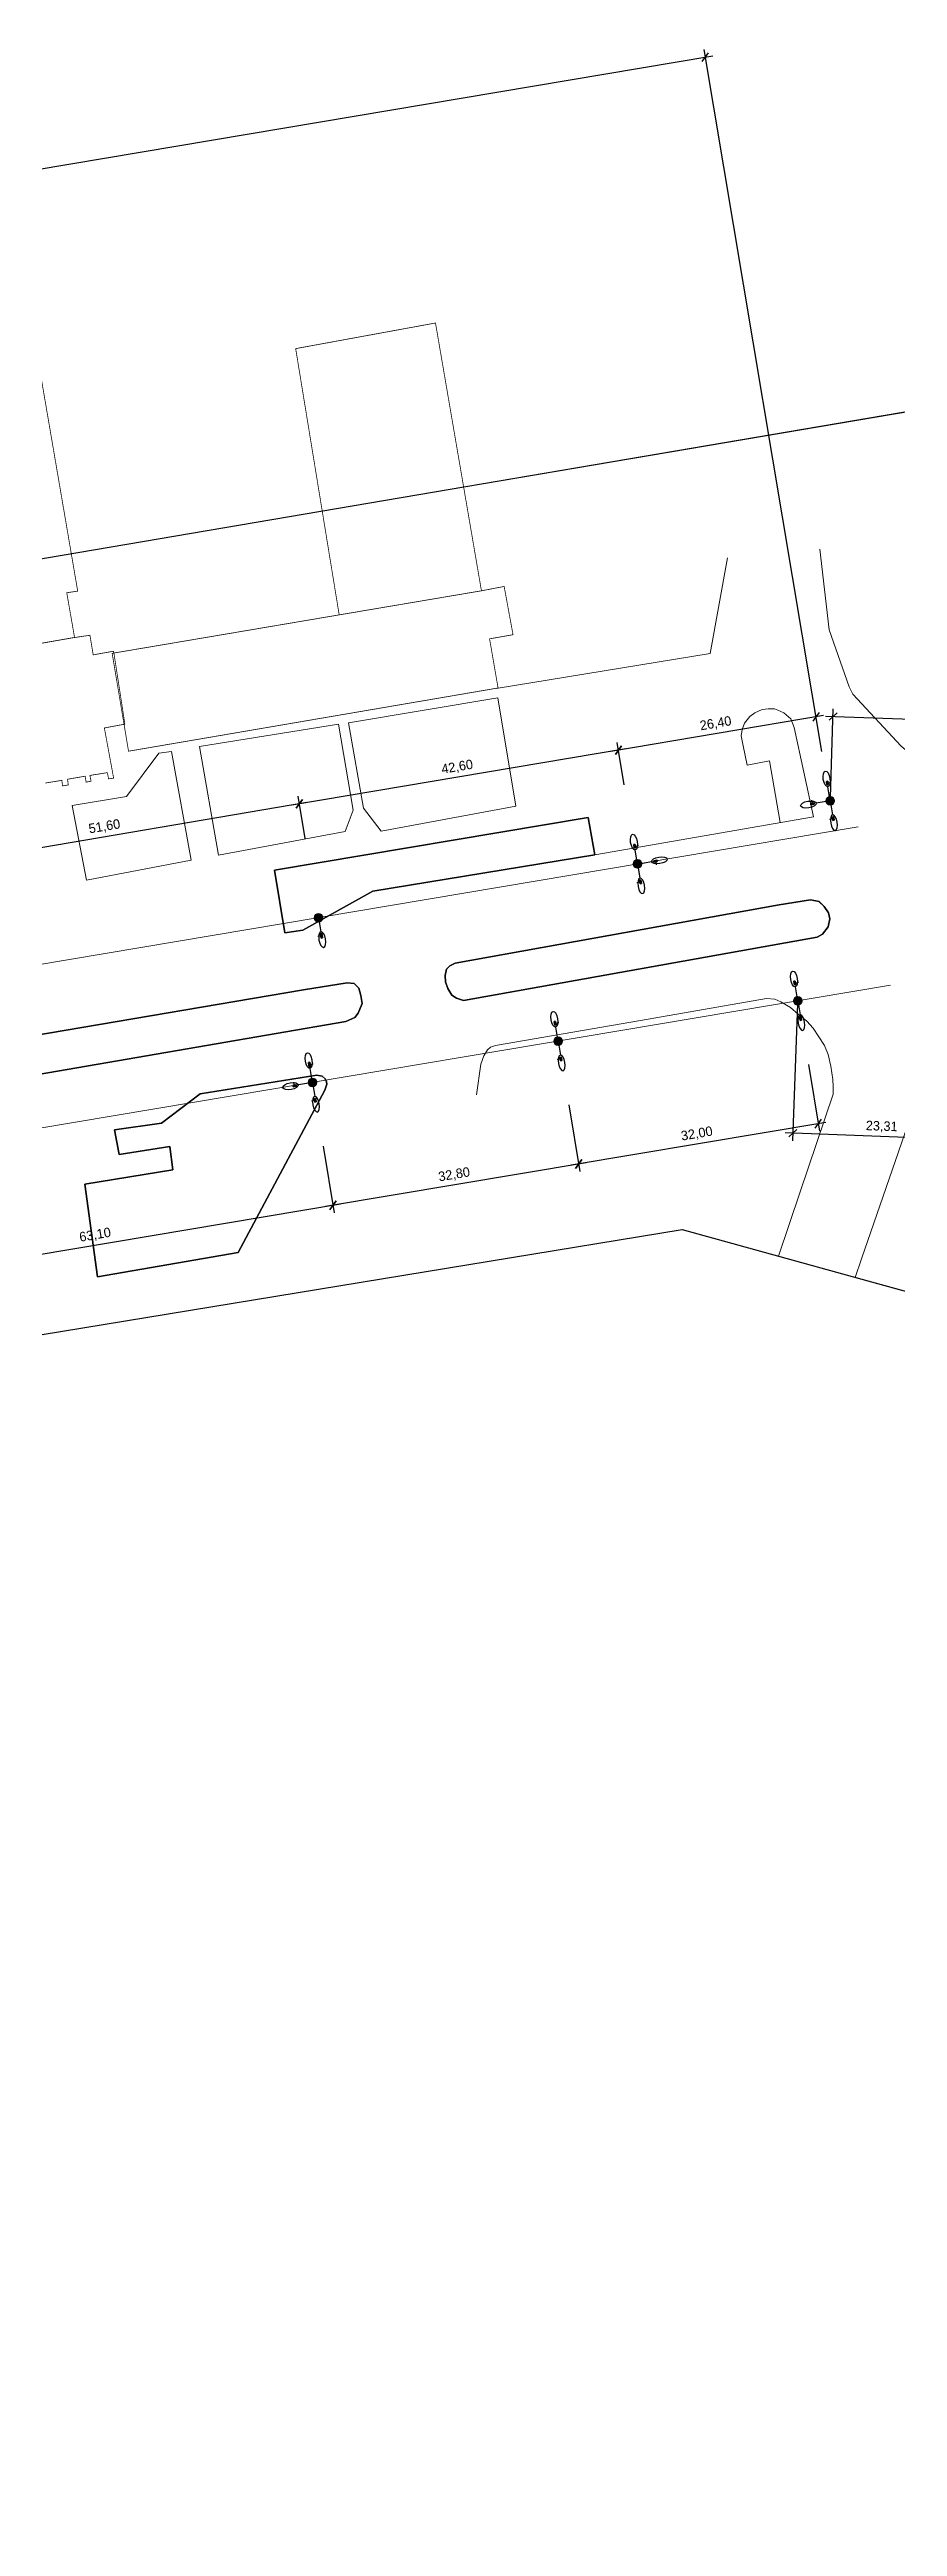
# Model space of a CAD drawing. Extents: x -105 to 2796, y -10 to 1087.
# Drawn here: x 2517.3 to 2628.9, y 228.3 to 554.2 of the extents above; entities that cross this region are included whole.
import ezdxf

# ---------------------------------------------------------------- set-up
doc = ezdxf.new("R2010")
doc.units = 0
doc.header["$MEASUREMENT"] = 0
for name, color, linetype in [('_МЕЖЕВОЙ_П-ЗУ_НОВЫЕ', 7, 'Continuous'), ('DLXLUM02', 1, 'Continuous'), ('DLXLUM03', 3, 'Continuous'), ('DLXLUM04', 5, 'Continuous'), ('DLXLUMEX', 2, 'Continuous'), ('DLXSCENE', 7, 'Continuous'), ('Размeh', 7, 'Continuous')]:
    doc.layers.add(name, color=color, linetype=linetype)
doc.layers.add('ОСВЕЩЕНИЕ', color=7, linetype='Continuous', lineweight=15)
doc.layers.add('ситуация', color=7, linetype='Continuous', lineweight=15)
doc.dimstyles.new('Благоуст', dxfattribs={"dimtxt": 1.25, "dimasz": 1, "dimexe": 1, "dimexo": 0.4085, "dimgap": 0.55, "dimtad": 1, "dimzin": 0, "dimtxsty": 'Standard', "dimblk": 'OBLIQUE', "dimcen": 0.6975, "dimdle": 1, "dimclrt": 256, "dimazin": 0, "dimtfac": 1, "dimtofl": 0, "dimtmove": 1, "dimatfit": 3, "dimldrblk": 'OBLIQUE', "dimfxl": 1, "dimtolj": 1, "dimtzin": 0, "dimarcsym": 0})

# ---------------------------------------------------------------- blocks, each defined once
blk = doc.blocks.new('*U165')
for p, q in [((0.04, 0.3), (-0.13, 0.27)), ((-0.13, 0.27), (0.04, 0.3)), ((-0.13, 0.27), (-0.04, -0.3)), ((-0.04, -0.3), (-0.13, 0.27)), ((-0.13, 0.27), (-0.13, 0.23)), ((-0.13, 0.23), (-0.13, 0.27)), ((0.04, 0.26), (-0.13, 0.23)), ((-0.13, 0.23), (0.04, 0.26)), ((-0.13, 0.23), (-0.03, -0.34)), ((-0.03, -0.34), (-0.13, 0.23)), ((0.13, -0.27), (0.04, 0.3)), ((0.04, 0.26), (0.04, 0.3)), ((0.04, 0.3), (0.13, -0.27)), ((0.04, 0.3), (0.04, 0.26)), ((0.14, -0.31), (0.04, 0.26)), ((0.04, 0.26), (0.14, -0.31)), ((-0.04, -0.3), (0.13, -0.27)), ((0.13, -0.27), (-0.04, -0.3)), ((-0.04, -0.3), (-0.03, -0.34)), ((-0.03, -0.34), (-0.04, -0.3)), ((-0.03, -0.34), (0.14, -0.31)), ((0.14, -0.31), (-0.03, -0.34)), ((0.13, -0.27), (0.14, -0.31)), ((0.14, -0.31), (0.13, -0.27))]:
    blk.add_line(p, q)
at = {"color": 1}
blk.add_line((0.01, -0.04), (-0.49, -0.12), dxfattribs=at)
at = {"layer": 'DLXLUMEX', "color": 7}
blk.add_text('3', height=0.1, dxfattribs=at).set_placement((0, 0))
blk = doc.blocks.new('*U166')
for p, q in [((0.03, 0.34), (-0.13, 0.31)), ((-0.13, 0.31), (0.03, 0.34)), ((-0.13, 0.27), (-0.13, 0.31)), ((-0.13, 0.31), (-0.05, -0.26)), ((-0.13, 0.31), (-0.13, 0.27)), ((-0.05, -0.26), (-0.13, 0.31)), ((0.04, 0.3), (-0.13, 0.27)), ((-0.13, 0.27), (0.04, 0.3)), ((-0.13, 0.27), (-0.04, -0.3)), ((-0.04, -0.3), (-0.13, 0.27)), ((0.04, 0.3), (0.03, 0.34)), ((0.03, 0.34), (0.04, 0.3)), ((0.12, -0.23), (0.03, 0.34)), ((0.03, 0.34), (0.12, -0.23)), ((0.13, -0.27), (0.04, 0.3)), ((0.04, 0.3), (0.13, -0.27)), ((-0.05, -0.26), (0.12, -0.23)), ((0.12, -0.23), (-0.05, -0.26)), ((-0.05, -0.26), (-0.04, -0.3)), ((-0.04, -0.3), (-0.05, -0.26)), ((-0.04, -0.3), (0.13, -0.27)), ((0.13, -0.27), (-0.04, -0.3)), ((0.13, -0.27), (0.12, -0.23)), ((0.12, -0.23), (0.13, -0.27))]:
    blk.add_line(p, q)
at = {"color": 1}
blk.add_line((-0.01, 0.04), (0.49, 0.12), dxfattribs=at)
at = {"layer": 'DLXLUMEX', "color": 7}
blk.add_text('2', height=0.1, dxfattribs=at).set_placement((0, 0))
blk = doc.blocks.new('*U168')
for p, q in [((0.05, 0.22), (-0.12, 0.19)), ((-0.12, 0.19), (0.05, 0.22)), ((-0.12, 0.19), (-0.05, -0.22)), ((-0.05, -0.22), (-0.12, 0.19)), ((-0.12, 0.19), (-0.11, 0.16)), ((-0.11, 0.16), (-0.12, 0.19)), ((0.05, 0.19), (-0.11, 0.16)), ((-0.11, 0.16), (0.05, 0.19)), ((-0.11, 0.16), (-0.04, -0.25)), ((-0.04, -0.25), (-0.11, 0.16)), ((0.12, -0.19), (0.05, 0.22)), ((0.05, 0.19), (0.05, 0.22)), ((0.05, 0.22), (0.12, -0.19)), ((0.05, 0.22), (0.05, 0.19)), ((0.12, -0.22), (0.05, 0.19)), ((0.05, 0.19), (0.12, -0.22)), ((-0.05, -0.22), (0.12, -0.19)), ((0.12, -0.19), (-0.05, -0.22)), ((-0.05, -0.22), (-0.04, -0.25)), ((-0.04, -0.25), (-0.05, -0.22)), ((-0.04, -0.25), (0.12, -0.22)), ((0.12, -0.22), (-0.04, -0.25)), ((0.12, -0.19), (0.12, -0.22)), ((0.12, -0.22), (0.12, -0.19))]:
    blk.add_line(p, q)
at = {"color": 1}
blk.add_line((0, -0.03), (-0.49, -0.11), dxfattribs=at)
at = {"layer": 'DLXLUMEX', "color": 7}
blk.add_text('4', height=0.1, dxfattribs=at).set_placement((0, 0))
blk = doc.blocks.new('*U169')
for p, q in [((0.15, 0.11), (-0.26, 0.04)), ((-0.26, 0.04), (0.15, 0.11)), ((-0.22, 0.05), (-0.26, 0.04)), ((-0.26, 0.04), (-0.22, 0.05)), ((-0.26, 0.04), (-0.22, -0.13)), ((-0.22, -0.13), (-0.26, 0.04)), ((0.19, 0.12), (-0.22, 0.05)), ((-0.22, 0.05), (0.19, 0.12)), ((-0.22, 0.05), (-0.19, -0.12)), ((-0.19, -0.12), (-0.22, 0.05)), ((0.19, 0.12), (0.15, 0.11)), ((0.15, 0.11), (0.19, 0.12)), ((0.18, -0.05), (0.15, 0.11)), ((0.15, 0.11), (0.18, -0.05)), ((0.22, -0.05), (0.19, 0.12)), ((0.19, 0.12), (0.22, -0.05)), ((-0.22, -0.13), (0.18, -0.05)), ((0.18, -0.05), (-0.22, -0.13)), ((-0.19, -0.12), (-0.22, -0.13)), ((-0.22, -0.13), (-0.19, -0.12)), ((-0.19, -0.12), (0.22, -0.05)), ((0.22, -0.05), (-0.19, -0.12)), ((0.18, -0.05), (0.22, -0.05)), ((0.22, -0.05), (0.18, -0.05))]:
    blk.add_line(p, q)
at = {"color": 1}
blk.add_line((-0.04, -0.01), (-0.13, 0.48), dxfattribs=at)
at = {"layer": 'DLXLUMEX', "color": 7}
blk.add_text('4', height=0.1, dxfattribs=at).set_placement((0, 0))
blk = doc.blocks.new('*U170')
for p, q in [((0.05, 0.25), (-0.12, 0.23)), ((-0.12, 0.23), (0.05, 0.25)), ((-0.12, 0.23), (-0.06, -0.18)), ((-0.12, 0.19), (-0.12, 0.23)), ((-0.12, 0.23), (-0.12, 0.19)), ((-0.06, -0.18), (-0.12, 0.23)), ((0.05, 0.22), (-0.12, 0.19)), ((-0.12, 0.19), (0.05, 0.22)), ((-0.12, 0.19), (-0.05, -0.22)), ((-0.05, -0.22), (-0.12, 0.19)), ((0.05, 0.22), (0.05, 0.25)), ((0.05, 0.25), (0.05, 0.22)), ((0.11, -0.15), (0.05, 0.25)), ((0.05, 0.25), (0.11, -0.15)), ((0.12, -0.19), (0.05, 0.22)), ((0.05, 0.22), (0.12, -0.19)), ((-0.06, -0.18), (0.11, -0.15)), ((0.11, -0.15), (-0.06, -0.18)), ((-0.06, -0.18), (-0.05, -0.22)), ((-0.05, -0.22), (-0.06, -0.18)), ((-0.05, -0.22), (0.12, -0.19)), ((0.12, -0.19), (-0.05, -0.22)), ((0.12, -0.19), (0.11, -0.15)), ((0.11, -0.15), (0.12, -0.19))]:
    blk.add_line(p, q)
at = {"color": 1}
blk.add_line((-0.01, 0.04), (0.49, 0.12), dxfattribs=at)
at = {"layer": 'DLXLUMEX', "color": 7}
blk.add_text('4', height=0.1, dxfattribs=at).set_placement((0, 0))
blk = doc.blocks.new('*U171')
for p, q in [((0.05, 0.22), (-0.12, 0.19)), ((-0.12, 0.19), (0.05, 0.22)), ((-0.12, 0.19), (-0.05, -0.22)), ((-0.05, -0.22), (-0.12, 0.19)), ((-0.12, 0.19), (-0.11, 0.16)), ((-0.11, 0.16), (-0.12, 0.19)), ((0.05, 0.19), (-0.11, 0.16)), ((-0.11, 0.16), (0.05, 0.19)), ((-0.11, 0.16), (-0.04, -0.25)), ((-0.04, -0.25), (-0.11, 0.16)), ((0.12, -0.19), (0.05, 0.22)), ((0.05, 0.19), (0.05, 0.22)), ((0.05, 0.22), (0.12, -0.19)), ((0.05, 0.22), (0.05, 0.19)), ((0.12, -0.22), (0.05, 0.19)), ((0.05, 0.19), (0.12, -0.22)), ((-0.05, -0.22), (0.12, -0.19)), ((0.12, -0.19), (-0.05, -0.22)), ((-0.05, -0.22), (-0.04, -0.25)), ((-0.04, -0.25), (-0.05, -0.22)), ((-0.04, -0.25), (0.12, -0.22)), ((0.12, -0.22), (-0.04, -0.25)), ((0.12, -0.19), (0.12, -0.22)), ((0.12, -0.22), (0.12, -0.19))]:
    blk.add_line(p, q)
at = {"color": 1}
blk.add_line((0, -0.03), (-0.49, -0.11), dxfattribs=at)
at = {"layer": 'DLXLUMEX', "color": 7}
blk.add_text('4', height=0.1, dxfattribs=at).set_placement((0, 0))
blk = doc.blocks.new('*U172')
for p, q in [((0.05, 0.25), (-0.12, 0.22)), ((-0.12, 0.22), (0.05, 0.25)), ((0.05, 0.22), (-0.12, 0.19)), ((-0.12, 0.19), (-0.12, 0.22)), ((-0.12, 0.22), (-0.06, -0.19)), ((-0.12, 0.22), (-0.12, 0.19)), ((-0.12, 0.19), (0.05, 0.22)), ((-0.06, -0.19), (-0.12, 0.22)), ((-0.12, 0.19), (-0.05, -0.22)), ((-0.05, -0.22), (-0.12, 0.19)), ((0.05, 0.22), (0.05, 0.25)), ((0.11, -0.16), (0.05, 0.25)), ((0.05, 0.25), (0.05, 0.22)), ((0.05, 0.25), (0.11, -0.16)), ((0.12, -0.19), (0.05, 0.22)), ((0.05, 0.22), (0.12, -0.19)), ((-0.06, -0.19), (0.11, -0.16)), ((0.11, -0.16), (-0.06, -0.19)), ((-0.06, -0.19), (-0.05, -0.22)), ((-0.05, -0.22), (-0.06, -0.19)), ((-0.05, -0.22), (0.12, -0.19)), ((0.12, -0.19), (-0.05, -0.22)), ((0.12, -0.19), (0.11, -0.16)), ((0.11, -0.16), (0.12, -0.19))]:
    blk.add_line(p, q)
at = {"color": 1}
blk.add_line((0, 0.03), (0.49, 0.11), dxfattribs=at)
at = {"layer": 'DLXLUMEX', "color": 7}
blk.add_text('4', height=0.1, dxfattribs=at).set_placement((0, 0))
blk = doc.blocks.new('*U173')
for p, q in [((0.05, 0.22), (-0.12, 0.19)), ((-0.12, 0.19), (0.05, 0.22)), ((-0.12, 0.19), (-0.05, -0.22)), ((-0.05, -0.22), (-0.12, 0.19)), ((-0.12, 0.19), (-0.11, 0.15)), ((-0.11, 0.15), (-0.12, 0.19)), ((0.06, 0.18), (-0.11, 0.15)), ((-0.11, 0.15), (0.06, 0.18)), ((-0.11, 0.15), (-0.04, -0.25)), ((-0.04, -0.25), (-0.11, 0.15)), ((0.12, -0.19), (0.05, 0.22)), ((0.06, 0.18), (0.05, 0.22)), ((0.05, 0.22), (0.12, -0.19)), ((0.05, 0.22), (0.06, 0.18)), ((0.12, -0.23), (0.06, 0.18)), ((0.06, 0.18), (0.12, -0.23)), ((-0.05, -0.22), (0.12, -0.19)), ((0.12, -0.19), (-0.05, -0.22)), ((-0.05, -0.22), (-0.04, -0.25)), ((-0.04, -0.25), (-0.05, -0.22)), ((-0.04, -0.25), (0.12, -0.23)), ((0.12, -0.23), (-0.04, -0.25)), ((0.12, -0.19), (0.12, -0.23)), ((0.12, -0.23), (0.12, -0.19))]:
    blk.add_line(p, q)
at = {"color": 1}
blk.add_line((0.01, -0.04), (-0.49, -0.12), dxfattribs=at)
at = {"layer": 'DLXLUMEX', "color": 7}
blk.add_text('4', height=0.1, dxfattribs=at).set_placement((0, 0))
blk = doc.blocks.new('*U174')
for p, q in [((0.19, 0.12), (-0.22, 0.05)), ((-0.22, 0.05), (0.19, 0.12)), ((-0.18, 0.06), (-0.22, 0.05)), ((-0.22, 0.05), (-0.18, 0.06)), ((-0.22, 0.05), (-0.19, -0.12)), ((-0.19, -0.12), (-0.22, 0.05)), ((0.23, 0.12), (-0.18, 0.06)), ((-0.18, 0.06), (0.23, 0.12)), ((-0.18, 0.06), (-0.15, -0.11)), ((-0.15, -0.11), (-0.18, 0.06)), ((0.22, -0.05), (0.19, 0.12)), ((0.19, 0.12), (0.23, 0.12)), ((0.23, 0.12), (0.19, 0.12)), ((0.19, 0.12), (0.22, -0.05)), ((0.25, -0.05), (0.23, 0.12)), ((0.23, 0.12), (0.25, -0.05)), ((-0.19, -0.12), (0.22, -0.05)), ((0.22, -0.05), (-0.19, -0.12)), ((-0.19, -0.12), (-0.15, -0.11)), ((-0.15, -0.11), (-0.19, -0.12)), ((-0.15, -0.11), (0.25, -0.05)), ((0.25, -0.05), (-0.15, -0.11)), ((0.22, -0.05), (0.25, -0.05)), ((0.25, -0.05), (0.22, -0.05))]:
    blk.add_line(p, q)
at = {"color": 1}
blk.add_line((0.04, 0.01), (0.12, -0.49), dxfattribs=at)
at = {"layer": 'DLXLUMEX', "color": 7}
blk.add_text('4', height=0.1, dxfattribs=at).set_placement((0, 0))
blk = doc.blocks.new('*U175')
for p, q in [((0.05, 0.25), (-0.12, 0.22)), ((-0.12, 0.22), (0.05, 0.25)), ((0.05, 0.22), (-0.12, 0.19)), ((-0.12, 0.22), (-0.06, -0.19)), ((-0.12, 0.19), (-0.12, 0.22)), ((-0.12, 0.22), (-0.12, 0.19)), ((-0.12, 0.19), (0.05, 0.22)), ((-0.06, -0.19), (-0.12, 0.22)), ((-0.12, 0.19), (-0.05, -0.22)), ((-0.05, -0.22), (-0.12, 0.19)), ((0.05, 0.22), (0.05, 0.25)), ((0.05, 0.25), (0.05, 0.22)), ((0.11, -0.16), (0.05, 0.25)), ((0.05, 0.25), (0.11, -0.16)), ((0.12, -0.19), (0.05, 0.22)), ((0.05, 0.22), (0.12, -0.19)), ((-0.06, -0.19), (0.11, -0.16)), ((0.11, -0.16), (-0.06, -0.19)), ((-0.06, -0.19), (-0.05, -0.22)), ((-0.05, -0.22), (-0.06, -0.19)), ((-0.05, -0.22), (0.12, -0.19)), ((0.12, -0.19), (-0.05, -0.22)), ((0.12, -0.19), (0.11, -0.16)), ((0.11, -0.16), (0.12, -0.19))]:
    blk.add_line(p, q)
at = {"color": 1}
blk.add_line((0, 0.03), (0.49, 0.11), dxfattribs=at)
at = {"layer": 'DLXLUMEX', "color": 7}
blk.add_text('4', height=0.1, dxfattribs=at).set_placement((0, 0))
blk = doc.blocks.new('*U176')
for p, q in [((0.05, 0.22), (-0.12, 0.19)), ((-0.12, 0.19), (0.05, 0.22)), ((-0.12, 0.19), (-0.05, -0.22)), ((-0.05, -0.22), (-0.12, 0.19)), ((-0.12, 0.19), (-0.11, 0.15)), ((-0.11, 0.15), (-0.12, 0.19)), ((0.06, 0.18), (-0.11, 0.15)), ((-0.11, 0.15), (0.06, 0.18)), ((-0.11, 0.15), (-0.04, -0.25)), ((-0.04, -0.25), (-0.11, 0.15)), ((0.12, -0.19), (0.05, 0.22)), ((0.06, 0.18), (0.05, 0.22)), ((0.05, 0.22), (0.12, -0.19)), ((0.05, 0.22), (0.06, 0.18)), ((0.12, -0.23), (0.06, 0.18)), ((0.06, 0.18), (0.12, -0.23)), ((-0.05, -0.22), (0.12, -0.19)), ((0.12, -0.19), (-0.05, -0.22)), ((-0.05, -0.22), (-0.04, -0.25)), ((-0.04, -0.25), (-0.05, -0.22)), ((-0.04, -0.25), (0.12, -0.23)), ((0.12, -0.23), (-0.04, -0.25)), ((0.12, -0.19), (0.12, -0.23)), ((0.12, -0.23), (0.12, -0.19))]:
    blk.add_line(p, q)
at = {"color": 1}
blk.add_line((0.01, -0.04), (-0.49, -0.12), dxfattribs=at)
at = {"layer": 'DLXLUMEX', "color": 7}
blk.add_text('4', height=0.1, dxfattribs=at).set_placement((0, 0))
blk = doc.blocks.new('*U177')
for p, q in [((0.15, 0.11), (-0.25, 0.04)), ((-0.25, 0.04), (0.15, 0.11)), ((-0.22, 0.05), (-0.25, 0.04)), ((-0.25, 0.04), (-0.22, 0.05)), ((-0.25, 0.04), (-0.23, -0.13)), ((-0.23, -0.13), (-0.25, 0.04)), ((0.19, 0.12), (-0.22, 0.05)), ((-0.22, 0.05), (0.19, 0.12)), ((-0.22, 0.05), (-0.19, -0.12)), ((-0.19, -0.12), (-0.22, 0.05)), ((0.19, 0.12), (0.15, 0.11)), ((0.15, 0.11), (0.19, 0.12)), ((0.18, -0.06), (0.15, 0.11)), ((0.15, 0.11), (0.18, -0.06)), ((0.22, -0.05), (0.19, 0.12)), ((0.19, 0.12), (0.22, -0.05)), ((-0.23, -0.13), (0.18, -0.06)), ((0.18, -0.06), (-0.23, -0.13)), ((-0.19, -0.12), (-0.23, -0.13)), ((-0.23, -0.13), (-0.19, -0.12)), ((-0.19, -0.12), (0.22, -0.05)), ((0.22, -0.05), (-0.19, -0.12)), ((0.18, -0.06), (0.22, -0.05)), ((0.22, -0.05), (0.18, -0.06))]:
    blk.add_line(p, q)
at = {"color": 1}
blk.add_line((-0.04, -0.01), (-0.12, 0.49), dxfattribs=at)
at = {"layer": 'DLXLUMEX', "color": 7}
blk.add_text('4', height=0.1, dxfattribs=at).set_placement((0, 0))
blk = doc.blocks.new('*U181')
for p, q in [((0.05, 0.25), (-0.12, 0.23)), ((-0.12, 0.23), (0.05, 0.25)), ((-0.12, 0.23), (-0.06, -0.18)), ((-0.12, 0.19), (-0.12, 0.23)), ((-0.12, 0.23), (-0.12, 0.19)), ((-0.06, -0.18), (-0.12, 0.23)), ((0.05, 0.22), (-0.12, 0.19)), ((-0.12, 0.19), (0.05, 0.22)), ((-0.12, 0.19), (-0.05, -0.22)), ((-0.05, -0.22), (-0.12, 0.19)), ((0.05, 0.22), (0.05, 0.25)), ((0.05, 0.25), (0.05, 0.22)), ((0.11, -0.15), (0.05, 0.25)), ((0.05, 0.25), (0.11, -0.15)), ((0.12, -0.19), (0.05, 0.22)), ((0.05, 0.22), (0.12, -0.19)), ((-0.06, -0.18), (0.11, -0.15)), ((0.11, -0.15), (-0.06, -0.18)), ((-0.06, -0.18), (-0.05, -0.22)), ((-0.05, -0.22), (-0.06, -0.18)), ((-0.05, -0.22), (0.12, -0.19)), ((0.12, -0.19), (-0.05, -0.22)), ((0.12, -0.19), (0.11, -0.15)), ((0.11, -0.15), (0.12, -0.19))]:
    blk.add_line(p, q)
at = {"color": 1}
blk.add_line((-0.01, 0.04), (0.49, 0.12), dxfattribs=at)
at = {"layer": 'DLXLUMEX', "color": 7}
blk.add_text('4', height=0.1, dxfattribs=at).set_placement((0, 0))
blk = doc.blocks.new('*U182')
for p, q in [((0.05, 0.22), (-0.12, 0.19)), ((-0.12, 0.19), (0.05, 0.22)), ((-0.12, 0.19), (-0.05, -0.22)), ((-0.05, -0.22), (-0.12, 0.19)), ((-0.12, 0.19), (-0.11, 0.16)), ((-0.11, 0.16), (-0.12, 0.19)), ((0.05, 0.19), (-0.11, 0.16)), ((-0.11, 0.16), (0.05, 0.19)), ((-0.11, 0.16), (-0.04, -0.25)), ((-0.04, -0.25), (-0.11, 0.16)), ((0.12, -0.19), (0.05, 0.22)), ((0.05, 0.19), (0.05, 0.22)), ((0.05, 0.22), (0.12, -0.19)), ((0.05, 0.22), (0.05, 0.19)), ((0.12, -0.22), (0.05, 0.19)), ((0.05, 0.19), (0.12, -0.22)), ((-0.05, -0.22), (0.12, -0.19)), ((0.12, -0.19), (-0.05, -0.22)), ((-0.05, -0.22), (-0.04, -0.25)), ((-0.04, -0.25), (-0.05, -0.22)), ((-0.04, -0.25), (0.12, -0.22)), ((0.12, -0.22), (-0.04, -0.25)), ((0.12, -0.19), (0.12, -0.22)), ((0.12, -0.22), (0.12, -0.19))]:
    blk.add_line(p, q)
at = {"color": 1}
blk.add_line((0, -0.03), (-0.49, -0.11), dxfattribs=at)
at = {"layer": 'DLXLUMEX', "color": 7}
blk.add_text('4', height=0.1, dxfattribs=at).set_placement((0, 0))
blk = doc.blocks.new('*U206')
for p, q in [((2638.31, 507.94), (1021.03, 233.4)), ((2546.9, 446.27), (2588.2, 453.18)), ((2588.2, 453.18), (2546.9, 446.27)), ((2588.2, 453.18), (2589.06, 448.29)), ((2589.06, 448.29), (2588.2, 453.18)), ((2589.06, 448.29), (2559.87, 443.49)), ((2559.87, 443.49), (2589.06, 448.29)), ((2548.28, 438), (2546.9, 446.27)), ((2546.9, 446.27), (2548.28, 438)), ((2559.87, 443.49), (2550.65, 438.37)), ((2550.65, 438.37), (2559.87, 443.49)), ((2570.7, 434.01), (2613.33, 441.69)), ((2613.33, 441.69), (2570.7, 434.01)), ((2613.33, 441.69), (2617.48, 442.37)), ((2617.48, 442.37), (2613.33, 441.69)), ((2617.48, 442.37), (2618.6, 442.11)), ((2618.6, 442.11), (2617.48, 442.37)), ((2618.6, 442.11), (2619.28, 441.46)), ((2619.28, 441.46), (2618.6, 442.11)), ((2619.28, 441.46), (2619.84, 440.62)), ((2619.84, 440.62), (2619.28, 441.46)), ((2619.84, 440.62), (2620.01, 439.84)), ((2620.01, 439.84), (2619.84, 440.62)), ((2550.65, 438.37), (2548.28, 438)), ((2548.28, 438), (2550.65, 438.37)), ((2618.34, 437.43), (2571.77, 429.1)), ((2571.77, 429.1), (2618.34, 437.43)), ((2619.05, 437.84), (2618.34, 437.43)), ((2618.34, 437.43), (2619.05, 437.84)), ((2619.79, 438.79), (2619.05, 437.84)), ((2619.05, 437.84), (2619.79, 438.79)), ((2620.01, 439.84), (2619.79, 438.79)), ((2619.79, 438.79), (2620.01, 439.84)), ((2569.55, 433.23), (2569.99, 433.68)), ((2569.99, 433.68), (2569.55, 433.23)), ((2569.99, 433.68), (2570.7, 434.01)), ((2570.7, 434.01), (2569.99, 433.68)), ((2468.09, 416.47), (2550.72, 430.5)), ((2550.72, 430.5), (2468.09, 416.47)), ((2550.72, 430.5), (2556.45, 431.43)), ((2556.45, 431.43), (2550.72, 430.5)), ((2556.45, 431.43), (2557.38, 431.36)), ((2557.38, 431.36), (2556.45, 431.43)), ((2557.38, 431.36), (2558.02, 430.72)), ((2558.02, 430.72), (2557.38, 431.36)), ((2558.02, 430.72), (2558.29, 429.75)), ((2558.29, 429.75), (2558.02, 430.72)), ((2569.36, 432.41), (2569.55, 433.23)), ((2569.55, 433.23), (2569.36, 432.41)), ((2569.4, 431.56), (2569.36, 432.41)), ((2569.36, 432.41), (2569.4, 431.56)), ((2569.73, 430.7), (2569.4, 431.56)), ((2569.4, 431.56), (2569.73, 430.7)), ((2570.27, 429.81), (2569.73, 430.7)), ((2569.73, 430.7), (2570.27, 429.81)), ((2557.93, 427.44), (2557.47, 426.86)), ((2557.47, 426.86), (2557.93, 427.44)), ((2558.43, 428.72), (2557.93, 427.44)), ((2557.93, 427.44), (2558.43, 428.72)), ((2558.29, 429.75), (2558.43, 428.72)), ((2558.43, 428.72), (2558.29, 429.75)), ((2570.88, 429.43), (2570.27, 429.81)), ((2570.27, 429.81), (2570.88, 429.43)), ((2571.77, 429.1), (2570.88, 429.43)), ((2570.88, 429.43), (2571.77, 429.1)), ((2556.3, 426.32), (2468.41, 411.21)), ((2468.41, 411.21), (2556.3, 426.32)), ((2557.47, 426.86), (2556.3, 426.32)), ((2556.3, 426.32), (2557.47, 426.86)), ((2537.11, 416.82), (2552.47, 419.28)), ((2552.47, 419.28), (2537.11, 416.82)), ((2553.51, 417.32), (2542.11, 395.94)), ((2542.11, 395.94), (2553.51, 417.32)), ((2552.47, 419.28), (2553.18, 419.13)), ((2553.18, 419.13), (2552.47, 419.28)), ((2553.18, 419.13), (2553.57, 418.8)), ((2553.57, 418.8), (2553.18, 419.13)), ((2553.78, 418.08), (2553.51, 417.32)), ((2553.51, 417.32), (2553.78, 418.08)), ((2553.57, 418.8), (2553.73, 418.42)), ((2553.73, 418.42), (2553.57, 418.8)), ((2553.73, 418.42), (2553.78, 418.08)), ((2553.78, 418.08), (2553.73, 418.42)), ((2532.04, 412.97), (2537.11, 416.82)), ((2537.11, 416.82), (2532.04, 412.97)), ((2525.84, 412.08), (2532.04, 412.97)), ((2532.04, 412.97), (2525.84, 412.08)), ((2526.44, 408.83), (2525.84, 412.08)), ((2525.84, 412.08), (2526.44, 408.83)), ((2533.1, 409.87), (2526.44, 408.83)), ((2526.44, 408.83), (2533.1, 409.87)), ((2533.53, 406.84), (2533.1, 409.87)), ((2533.1, 409.87), (2533.53, 406.84)), ((2521.95, 404.93), (2533.53, 406.84)), ((2533.53, 406.84), (2521.95, 404.93)), ((2523.59, 392.72), (2521.95, 404.93)), ((2521.95, 404.93), (2523.59, 392.72)), ((1019.19, 139.56), (2600.58, 398.96)), ((2600.58, 398.96), (2776.54, 350.37)), ((2542.11, 395.94), (2523.59, 392.72)), ((2523.59, 392.72), (2542.11, 395.94))]:
    blk.add_line(p, q)
blk = doc.blocks.new('_Oblique')
at = {"layer": 'Размeh', "color": 0, "lineweight": -2}
blk.add_line((-0.5, -0.5), (0.5, 0.5), dxfattribs=at)
blk = doc.blocks.new('*D546')
at = {"layer": 'Defpoints', "color": 0, "ltscale": 100, "transparency": 16777216}
for p in [(2603.63, 553.26), (2619.06, 461.46), (2226.86, 395.54)]:
    blk.add_point(p, dxfattribs=at)
at = {"layer": 'ситуация', "color": 0, "lineweight": -2, "ltscale": 100, "transparency": 16777216}
for p, q in [((2618.99, 461.86), (2603.46, 554.25)), ((2210.44, 487.17), (2604.62, 553.43)), ((2226.79, 395.94), (2211.27, 488.32))]:
    blk.add_line(p, q, dxfattribs=at)
for p, rotation in [((2603.63, 553.26), 9.541582262994279), ((2211.43, 487.34), 189.5415822629943)]:
    blk.add_blockref('_Oblique', p, dxfattribs=dict(at, rotation=rotation))
at = {"layer": 'ситуация', "ltscale": 100, "transparency": 16777216, "insert": (2407.32, 521.56), "char_height": 1.25, "attachment_point": 5, "rotation": 9.5416}
blk.add_mtext('\\A1;397,70', dxfattribs=at)
blk = doc.blocks.new('*D548')
at = {"layer": 'Defpoints', "color": 0, "ltscale": 100, "transparency": 16777216}
for p in [(2551.01, 450.02), (2499.3, 446.36), (2500.14, 441.4)]:
    blk.add_point(p, dxfattribs=at)
at = {"layer": 'ситуация', "color": 0, "lineweight": -2, "ltscale": 100, "transparency": 16777216}
for p, q in [((2551.16, 455.16), (2498.31, 446.19)), ((2550.95, 450.43), (2550.01, 455.97)), ((2500.07, 441.8), (2499.13, 447.35))]:
    blk.add_line(p, q, dxfattribs=at)
for p, rotation in [((2550.17, 454.99), 9.624912008517246), ((2499.3, 446.36), 189.6249120085172)]:
    blk.add_blockref('_Oblique', p, dxfattribs=dict(at, rotation=rotation))
at = {"layer": 'ситуация', "ltscale": 100, "transparency": 16777216, "insert": (2524.52, 451.94), "char_height": 1.25, "attachment_point": 5, "rotation": 9.6249}
blk.add_mtext('\\A1;51,60', dxfattribs=at)
blk = doc.blocks.new('*D549')
at = {"layer": 'Defpoints', "color": 0, "ltscale": 100, "transparency": 16777216}
for p in [(2593.02, 457.09), (2550.18, 454.99), (2551.01, 450.02)]:
    blk.add_point(p, dxfattribs=at)
at = {"layer": 'ситуация', "color": 0, "lineweight": -2, "ltscale": 100, "transparency": 16777216}
for p, q in [((2592.96, 457.49), (2592.02, 463.04)), ((2593.18, 462.22), (2549.19, 454.82)), ((2550.95, 450.43), (2550.01, 455.98))]:
    blk.add_line(p, q, dxfattribs=at)
for p, rotation in [((2592.19, 462.05), 9.541582262991817), ((2550.18, 454.99), 189.5415822629918)]:
    blk.add_blockref('_Oblique', p, dxfattribs=dict(at, rotation=rotation))
at = {"layer": 'ситуация', "ltscale": 100, "transparency": 16777216, "insert": (2570.97, 459.78), "char_height": 1.25, "attachment_point": 5, "rotation": 9.5416}
blk.add_mtext('\\A1;42,60', dxfattribs=at)
blk = doc.blocks.new('*D550')
at = {"layer": 'Defpoints', "color": 0, "ltscale": 100, "transparency": 16777216}
for p in [(2592.19, 462.05), (2619.06, 461.46), (2593.02, 457.09)]:
    blk.add_point(p, dxfattribs=at)
at = {"layer": 'ситуация', "color": 0, "lineweight": -2, "ltscale": 100, "transparency": 16777216}
for p, q in [((2619.21, 466.59), (2591.2, 461.89)), ((2618.99, 461.86), (2618.06, 467.41)), ((2592.96, 457.49), (2592.02, 463.04))]:
    blk.add_line(p, q, dxfattribs=at)
for p, rotation in [((2618.23, 466.43), 9.541582262992536), ((2592.19, 462.05), 189.5415822629925)]:
    blk.add_blockref('_Oblique', p, dxfattribs=dict(at, rotation=rotation))
at = {"layer": 'ситуация', "ltscale": 100, "transparency": 16777216, "insert": (2605, 465.5), "char_height": 1.25, "attachment_point": 5, "rotation": 9.5416}
blk.add_mtext('\\A1;26,40', dxfattribs=at)
blk = doc.blocks.new('*D560')
at = {"layer": 'Defpoints', "color": 0, "ltscale": 100, "transparency": 16777216}
for p in [(2553.24, 410.34), (2491.01, 399.88), (2492.38, 391.7)]:
    blk.add_point(p, dxfattribs=at)
at = {"layer": 'ситуация', "color": 0, "lineweight": -2, "ltscale": 100, "transparency": 16777216}
for p, q in [((2553.3, 409.93), (2554.78, 401.17)), ((2555.6, 402.32), (2491.4, 391.53)), ((2491.08, 399.48), (2492.55, 390.71))]:
    blk.add_line(p, q, dxfattribs=at)
for p, rotation in [((2554.61, 402.15), 9.541582263008364), ((2492.38, 391.7), 189.5415822630084)]:
    blk.add_blockref('_Oblique', p, dxfattribs=dict(at, rotation=rotation))
at = {"layer": 'ситуация', "ltscale": 100, "transparency": 16777216, "insert": (2523.29, 398.19), "char_height": 1.25, "attachment_point": 5, "rotation": 9.5416}
blk.add_mtext('\\A1;63,10', dxfattribs=at)
blk = doc.blocks.new('*D561')
at = {"layer": 'Defpoints', "color": 0, "ltscale": 100, "transparency": 16777216}
for p in [(2585.58, 415.77), (2553.24, 410.34), (2554.61, 402.16)]:
    blk.add_point(p, dxfattribs=at)
at = {"layer": 'ситуация', "color": 0, "lineweight": -2, "ltscale": 100, "transparency": 16777216}
for p, q in [((2585.65, 415.37), (2587.12, 406.61)), ((2553.3, 409.93), (2554.78, 401.17)), ((2587.94, 407.76), (2553.62, 401.99))]:
    blk.add_line(p, q, dxfattribs=at)
for p, rotation in [((2586.96, 407.59), 9.541582262070873), ((2554.61, 402.16), 189.5415822620708)]:
    blk.add_blockref('_Oblique', p, dxfattribs=dict(at, rotation=rotation))
at = {"layer": 'ситуация', "ltscale": 100, "transparency": 16777216, "insert": (2570.57, 406.14), "char_height": 1.25, "attachment_point": 5, "rotation": 9.5416}
blk.add_mtext('\\A1;32,80', dxfattribs=at)
blk = doc.blocks.new('*D562')
at = {"layer": 'Defpoints', "color": 0, "ltscale": 100, "transparency": 16777216}
for p in [(2617.14, 421.08), (2585.58, 415.77), (2586.96, 407.59)]:
    blk.add_point(p, dxfattribs=at)
at = {"layer": 'ситуация', "color": 0, "lineweight": -2, "ltscale": 100, "transparency": 16777216}
for p, q in [((2617.21, 420.68), (2618.68, 411.91)), ((2585.65, 415.37), (2587.12, 406.61)), ((2619.5, 413.06), (2585.97, 407.43))]:
    blk.add_line(p, q, dxfattribs=at)
for p, rotation in [((2618.51, 412.9), 9.541582263966797), ((2586.96, 407.59), 189.5415822639668)]:
    blk.add_blockref('_Oblique', p, dxfattribs=dict(at, rotation=rotation))
at = {"layer": 'ситуация', "ltscale": 100, "transparency": 16777216, "insert": (2602.52, 411.51), "char_height": 1.25, "attachment_point": 5, "rotation": 9.5416}
blk.add_mtext('\\A1;32,00', dxfattribs=at)
blk = doc.blocks.new('*D587')
at = {"layer": 'Defpoints', "color": 0, "ltscale": 100, "transparency": 16777216}
for p in [(2645.46, 465.65), (2620.08, 455.39), (2645.09, 454.56)]:
    blk.add_point(p, dxfattribs=at)
at = {"layer": 'ситуация', "color": 0, "lineweight": -2, "ltscale": 100, "transparency": 16777216}
for p, q in [((2619.45, 466.51), (2646.46, 465.61)), ((2620.1, 455.8), (2620.48, 467.48)), ((2645.1, 454.97), (2645.49, 466.65))]:
    blk.add_line(p, q, dxfattribs=at)
for p, rotation in [((2620.45, 466.48), 178.097924313806), ((2645.46, 465.65), 358.097924313806)]:
    blk.add_blockref('_Oblique', p, dxfattribs=dict(at, rotation=rotation))
at = {"layer": 'ситуация', "ltscale": 100, "transparency": 16777216, "insert": (2633, 467.34), "char_height": 1.25, "attachment_point": 5, "rotation": 358.0979}
blk.add_mtext('\\A1;25,02', dxfattribs=at)
blk = doc.blocks.new('*D559')
at = {"layer": 'Defpoints', "color": 0, "ltscale": 100, "transparency": 16777216}
for p in [(2615.79, 429.07), (2639.09, 428.21), (2615.15, 411.63)]:
    blk.add_point(p, dxfattribs=at)
at = {"layer": 'ситуация', "color": 0, "lineweight": -2, "ltscale": 100, "transparency": 16777216}
for p, q in [((2615.78, 428.66), (2615.12, 410.63)), ((2639.07, 427.8), (2638.41, 409.77)), ((2639.45, 410.74), (2614.15, 411.67))]:
    blk.add_line(p, q, dxfattribs=at)
for p, rotation in [((2615.15, 411.63), 177.8921136528583), ((2638.45, 410.77), 357.8921136528583)]:
    blk.add_blockref('_Oblique', p, dxfattribs=dict(at, rotation=rotation))
at = {"layer": 'ситуация', "ltscale": 100, "transparency": 16777216, "insert": (2626.85, 412.48), "char_height": 1.25, "attachment_point": 5, "rotation": 357.8921}
blk.add_mtext('\\A1;23,31', dxfattribs=at)

msp = doc.modelspace()

# ---------------------------------------------------------------- hatches: boundary and pattern name
at = {"layer": 'ОСВЕЩЕНИЕ', "linetype": 'Continuous', "lineweight": 18}
h = msp.add_hatch(color=7, dxfattribs=at)
edge = h.paths.add_edge_path()
edge.add_arc((2620.082, 455.391), 0.572, 0, 360)
h = msp.add_hatch(color=7, dxfattribs=at)
edge = h.paths.add_edge_path()
edge.add_arc((2594.711, 447.07), 0.572, 0, 360)
h = msp.add_hatch(color=7, dxfattribs=at)
edge = h.paths.add_edge_path()
edge.add_arc((2552.702, 440), 0.572, 0, 360)
h = msp.add_hatch(color=7, dxfattribs=at)
edge = h.paths.add_edge_path()
edge.add_arc((2615.794, 429.066), 0.572, 0, 360)
h = msp.add_hatch(color=7, dxfattribs=at)
edge = h.paths.add_edge_path()
edge.add_arc((2584.237, 423.762), 0.572, 0, 360)
h = msp.add_hatch(color=7, dxfattribs=at)
edge = h.paths.add_edge_path()
edge.add_arc((2551.89, 418.325), 0.572, 0, 360)

# ---------------------------------------------------------------- linework, layer by layer
at = {"layer": '_МЕЖЕВОЙ_П-ЗУ_НОВЫЕ', "color": 1, "lineweight": 18, "const_width": 0.1}
msp.add_lwpolyline([(2527.68, 461.91), (2576.34, 470.23), (2575.22, 476.7), (2578.31, 477.24), (2577.14, 483.59), (2574.15, 483.02), (2568.1, 518.26), (2549.69, 514.89), (2555.42, 479.85), (2525.53, 474.79)], close=True, dxfattribs=at)
at = {"layer": '_МЕЖЕВОЙ_П-ЗУ_НОВЫЕ', "color": 7, "lineweight": 18, "const_width": 0.1}
for points in [[(2527.68, 461.91), (2576.34, 470.23), (2575.22, 476.7), (2578.31, 477.24), (2577.14, 483.59), (2574.15, 483.02), (2568.1, 518.26), (2549.69, 514.89), (2555.42, 479.85), (2525.53, 474.79)], [(2506.455, 474.414), (2520.576, 476.873), (2519.55, 482.76), (2520.99, 482.98), (2514.97, 518.1), (2502.04, 515.91), (2502.45, 513.34), (2498.71, 512.69), (2504.19, 480.02), (2505.53, 480.22)]]:
    msp.add_lwpolyline(points, close=True, dxfattribs=at)
for points in [[(2555.42, 479.85), (2574.15, 483.02)], [(2516.72, 457.72), (2518.9, 458.07), (2519, 457.34), (2519.75, 457.47), (2519.65, 458.22), (2521.97, 458.62), (2522.1, 457.84), (2522.75, 457.97), (2522.6, 458.72), (2524.9, 459.09), (2525.05, 458.27), (2525.72, 458.37), (2524.5, 464.97), (2527.2, 465.47), (2525.72, 475.07), (2523.03, 474.59), (2522.6, 477.17), (2520.22, 476.82), (2506, 474.34)]]:
    msp.add_lwpolyline(points, dxfattribs=at)
at = {"layer": '_МЕЖЕВОЙ_П-ЗУ_НОВЫЕ', "color": 1, "lineweight": 18, "const_width": 0.1}
msp.add_lwpolyline([(2516.72, 457.72), (2518.9, 458.07), (2519, 457.34), (2519.75, 457.47), (2519.65, 458.22), (2521.97, 458.62), (2522.1, 457.84), (2522.75, 457.97), (2522.6, 458.72), (2524.9, 459.09), (2525.05, 458.27), (2525.72, 458.37), (2524.5, 464.97), (2527.2, 465.47), (2525.72, 475.07), (2523.03, 474.59), (2522.6, 477.17), (2520.22, 476.82), (2506, 474.34)], dxfattribs=at)
at = {"layer": 'ОСВЕЩЕНИЕ', "color": 7, "linetype": 'Continuous', "lineweight": 18}
for centre in [(2620.082, 455.391), (2620.082, 455.391), (2594.711, 447.07), (2594.711, 447.07), (2552.702, 440), (2552.702, 440), (2615.794, 429.066), (2615.794, 429.066), (2584.237, 423.762), (2584.237, 423.762), (2551.89, 418.325), (2551.89, 418.325)]:
    msp.add_circle(centre, 0.572, dxfattribs=at)
at = {"layer": 'ситуация', "color": 6, "ltscale": 100}
for p, q in [((1021.035, 233.402), (2638.307, 507.942)), ((2600.582, 398.961), (1019.188, 139.559)), ((2776.541, 350.372), (2600.582, 398.961))]:
    msp.add_line(p, q, dxfattribs=at)
at = {"layer": 'ситуация', "color": 0, "lineweight": 25}
for p, q in [((2620.082, 455.391), (2619.77, 457.24)), ((2620.083, 455.382), (2619.772, 457.231)), ((2620.083, 455.382), (2618.235, 455.069)), ((2620.082, 455.391), (2620.392, 453.541)), ((2594.711, 447.07), (2594.4, 448.919)), ((2594.713, 447.062), (2594.401, 448.911)), ((2594.711, 447.07), (2595.021, 445.221)), ((2594.713, 447.062), (2596.562, 447.375)), ((2552.702, 440), (2553.012, 438.151)), ((2615.794, 429.066), (2615.482, 430.915)), ((2615.794, 429.066), (2616.104, 427.217)), ((2584.237, 423.762), (2583.925, 425.611)), ((2584.237, 423.762), (2584.546, 421.913)), ((2551.892, 418.317), (2550.043, 418.003)), ((2551.89, 418.325), (2551.579, 420.174)), ((2551.892, 418.317), (2551.58, 420.166)), ((2551.89, 418.325), (2552.2, 416.476))]:
    msp.add_line(p, q, dxfattribs=at)
at = {"layer": 'ситуация', "color": 1}
for p, q in [((2035.261, 353.024), (2623.765, 451.945)), ((319.014, 43.004), (2628.019, 431.121))]:
    msp.add_line(p, q, dxfattribs=at)
at = {"layer": 'ситуация', "color": 7, "linetype": 'Continuous', "lineweight": 18, "flags": 128}
for points in [[(2576.08, 470.184), (2604.25, 474.782), (2606.57, 487.362)], [(2618.725, 488.489), (2619.949, 477.894), (2622.554, 470.365), (2623.047, 469.417), (2629.433, 462.58), (2633.489, 459.134), (2639.121, 454.657), (2656.804, 451.655), (2670.014, 445.739), (2723.613, 427.074), (2724.338, 426.923), (2725.121, 426.948), (2726.14, 427.414), (2727.268, 428.105), (2728.14, 429.03), (2728.713, 429.965), (2733.5, 444.528), (2733.534, 445.958), (2733.247, 446.884), (2732.49, 448.141), (2731.836, 448.877), (2731.058, 449.375), (2716.422, 454.839), (2722.961, 473.682)], [(2556.662, 465.66), (2576.309, 468.941), (2578.691, 454.686), (2560.952, 451.405), (2558.602, 454.41), (2556.662, 465.66)], [(2589.061, 448.289), (2617.87, 453.264), (2615.308, 465.034), (2614.888, 466.186), (2613.981, 466.961), (2613.193, 467.318), (2612.736, 467.486), (2611.886, 467.49), (2611.131, 467.408), (2610.141, 466.964), (2609.507, 466.495), (2608.771, 465.601), (2608.499, 464.762), (2608.363, 463.929), (2608.602, 462.624), (2609.143, 460.09), (2612.091, 460.65), (2613.497, 452.509)], [(2546.903, 446.274), (2588.205, 453.178), (2589.061, 448.289), (2559.869, 443.491), (2550.647, 438.367), (2548.277, 438.004), (2546.903, 446.274)], [(2613.332, 441.688), (2617.483, 442.366), (2618.596, 442.112), (2619.284, 441.462), (2619.84, 440.622), (2620.006, 439.842), (2619.793, 438.789), (2619.047, 437.843), (2618.337, 437.43), (2571.768, 429.096), (2570.883, 429.426), (2570.273, 429.814), (2569.727, 430.696), (2569.396, 431.558), (2569.358, 432.41), (2569.549, 433.23), (2569.988, 433.675), (2570.695, 434.007), (2613.332, 441.688)], [(2550.124, 430.4), (2556.447, 431.429), (2557.383, 431.362), (2558.024, 430.721), (2558.292, 429.746), (2558.426, 428.718), (2557.931, 427.436), (2557.471, 426.862), (2556.295, 426.322), (2554.473, 426.017), (2510.891, 418.541), (2468.408, 411.212), (2467.234, 411.192), (2466.461, 411.438), (2465.815, 412.055), (2465.548, 412.631), (2465.472, 414.374), (2466.027, 415.361), (2466.794, 415.933), (2468.093, 416.472), (2472.765, 417.236), (2550.124, 430.4)], [(2573.488, 416.698), (2574.072, 420.715), (2574.447, 421.822), (2574.933, 422.614), (2575.341, 422.945), (2575.984, 423.2), (2595.1, 426.488), (2611.676, 429.367), (2612.768, 429.278), (2613.576, 428.922), (2614.83, 428.198), (2615.858, 427.322), (2616.976, 426.375), (2617.836, 425.448), (2619.307, 423.187), (2619.801, 421.976), (2620.155, 420.44), (2620.402, 418.692), (2620.467, 417.79), (2620.448, 416.785), (2616.126, 403.942), (2613.245, 395.464)], [(2623.36, 392.671), (2624.192, 395.12), (2630.681, 413.887), (2632.279, 417.424), (2633.009, 418.378), (2635.612, 427.223), (2636.45, 428.465), (2637.448, 429.365), (2638.925, 429.905), (2640.77, 429.905), (2652.986, 428.681), (2660.173, 427.563), (2667.664, 425.974), (2715.17, 409.333), (2750.49, 397.045), (2758.415, 393.254), (2768.431, 387.459), (2772.391, 384.714), (2776.806, 380.584), (2778.944, 378.476), (2781.549, 375.255)], [(2525.844, 412.079), (2532.037, 412.969), (2537.107, 416.821), (2552.474, 419.281), (2553.182, 419.125), (2553.569, 418.795), (2553.73, 418.417), (2553.778, 418.079), (2553.512, 417.323), (2542.113, 395.937), (2523.594, 392.721), (2521.951, 404.93), (2533.53, 406.843), (2533.098, 409.866), (2526.441, 408.83), (2525.844, 412.079)]]:
    msp.add_lwpolyline(points, dxfattribs=at)
msp.add_lwpolyline([(2537.011, 462.527), (2555.331, 465.449), (2557.256, 454.158), (2556.223, 451.34), (2539.526, 448.247)], close=True, dxfattribs=at)
at = {"layer": 'ситуация', "color": 7, "lineweight": 18, "ltscale": 20}
msp.add_lwpolyline([(2520.276, 454.786), (2527.435, 455.961), (2531.686, 461.635), (2533.33, 461.891), (2535.932, 447.59), (2522.128, 444.925)], close=True, dxfattribs=at)
at = {"layer": 'ситуация', "color": 0, "lineweight": 25}
for centre, major_axis in [((2619.597, 458.266), (-0.168, 1.028)), ((2617.208, 454.895), (-1.027, -0.168)), ((2594.227, 449.946), (-0.168, 1.028)), ((2597.588, 447.549), (1.027, 0.168)), ((2615.309, 431.942), (-0.168, 1.028)), ((2583.752, 426.638), (-0.168, 1.028)), ((2551.406, 421.2), (-0.168, 1.028)), ((2549.017, 417.829), (-1.027, -0.168))]:
    msp.add_ellipse(centre, major_axis=major_axis, ratio=0.418921, dxfattribs=at)
at = {"layer": 'ситуация', "color": 0, "lineweight": 25, "extrusion": (0, 0, -1)}
for centre in [(2620.564, 452.515), (2595.194, 444.194), (2553.184, 437.124), (2616.276, 426.19), (2584.719, 420.886), (2552.372, 415.449)]:
    msp.add_ellipse(centre, major_axis=(0.178, -1.026), ratio=0.418921, dxfattribs=at)

# ---------------------------------------------------------------- block references
at = {"layer": 'DLXLUM02'}
msp.add_blockref('*U166', (2551.508, 420.651), dxfattribs=at)
at = {"layer": 'DLXLUM03'}
msp.add_blockref('*U165', (2553.082, 437.666), dxfattribs=at)
at = {"layer": 'DLXLUM04'}
for name, p in [('*U175', (2619.7, 457.716)), ('*U177', (2617.752, 454.987)), ('*U176', (2620.463, 453.049)), ('*U172', (2594.329, 449.396)), ('*U174', (2597.048, 447.439)), ('*U173', (2595.092, 444.728)), ('*U181', (2615.41, 431.401)), ('*U170', (2583.853, 426.096)), ('*U182', (2616.173, 426.733)), ('*U171', (2584.616, 421.428)), ('*U169', (2549.566, 417.887)), ('*U168', (2552.271, 415.983))]:
    msp.add_blockref(name, p, dxfattribs=at)
at = {"layer": 'DLXSCENE'}
msp.add_blockref('*U206', (0, 0), dxfattribs=at)

# ---------------------------------------------------------------- dimensions: what is measured, and where the dimension line sits
at = {"layer": 'ситуация', "ltscale": 100}
for p1, p2, distance, picture, middle in [((2226.862, 395.537), (2619.06, 461.462), 93.088, '*D546', (2407.318, 521.562)), ((2619.06, 461.462), (2593.025, 457.085), -5.035, '*D550', (2604.996, 465.501)), ((2620.082, 455.392), (2645.091, 454.561), 11.093, '*D587', (2632.997, 467.342)), ((2593.025, 457.085), (2551.014, 450.024), -5.035, '*D549', (2570.973, 459.782)), ((2551.014, 450.024), (2500.141, 441.396), -5.035, '*D548', (2524.522, 451.936)), ((2639.088, 428.209), (2615.794, 429.066), 17.448, '*D559', (2626.846, 412.48)), ((2617.139, 421.079), (2585.582, 415.775), 8.295, '*D562', (2602.523, 411.508)), ((2585.582, 415.775), (2553.235, 410.338), 8.295, '*D561', (2570.571, 406.137)), ((2553.235, 410.338), (2491.008, 399.878), 8.298, '*D560', (2523.285, 398.186))]:
    dim = msp.add_aligned_dim(p1=p1, p2=p2, distance=distance, dimstyle='Благоуст', dxfattribs=at)
    dim.commit()
    dim.dimension.update_dxf_attribs({"geometry": picture, "text_midpoint": middle})

doc.saveas('drawing.dxf')
